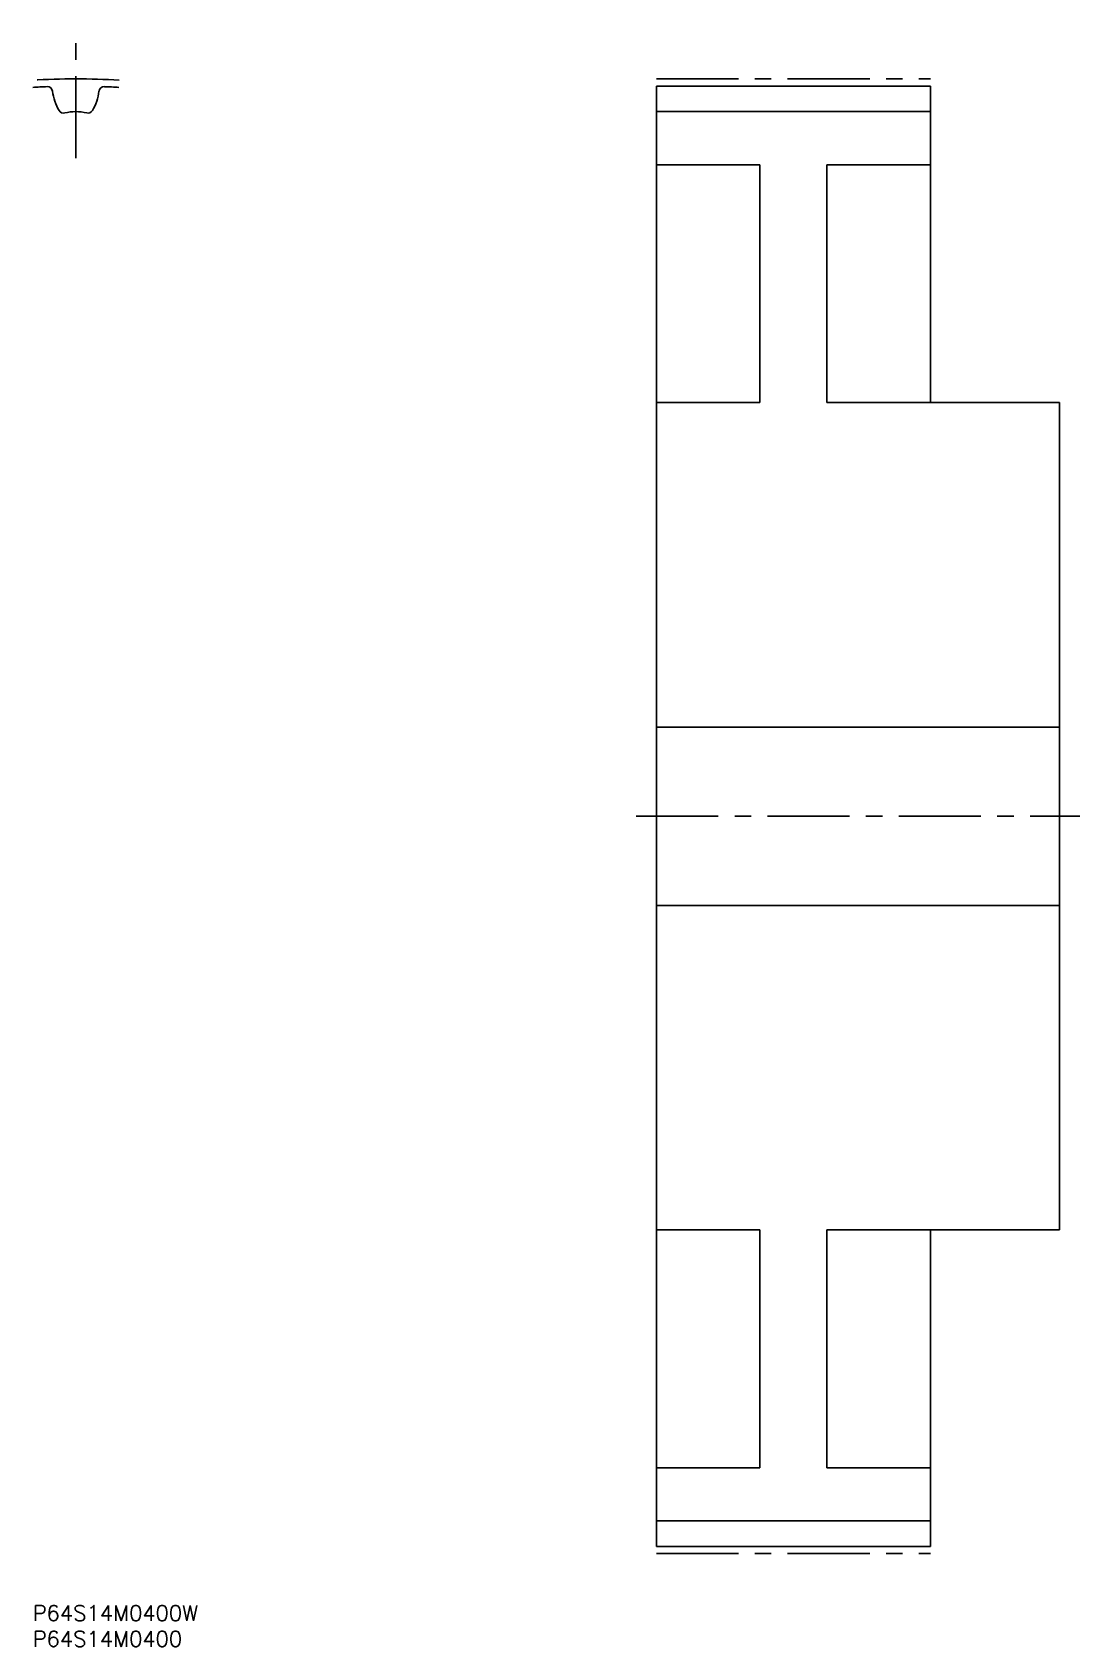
# Model space of a CAD drawing. Extents: x 0 to 203, y -8 to 304.
import ezdxf

# ---------------------------------------------------------------- set-up
doc = ezdxf.new("R2010")
doc.units = 0
doc.header["$LTSCALE"] = 0.5
doc.linetypes.add('CENTER', pattern=[50.8, 31.75, -6.35, 6.35, -6.35])
for name, color, linetype in [('MSM_CENTER', 1, 'CENTER'), ('MSM_CONTINUOUS', 7, 'CONTINUOUS'), ('MSM_PART_NUMBER', 7, 'CONTINUOUS')]:
    doc.layers.add(name, color=color, linetype=linetype)
doc.styles.get("Standard").update_dxf_attribs({"font": 'txt.shx', "height": 3, "bigfont": 'bigfont.shx'})

# ---------------------------------------------------------------- blocks, each defined once
blk = doc.blocks.new('*U17')
at = {"layer": 'MSM_PART_NUMBER'}
blk.add_text('P64S14M0400W', height=3, dxfattribs=at).set_placement((0, -3))
blk = doc.blocks.new('*U18')
at = {"layer": 'MSM_PART_NUMBER'}
blk.add_text('P64S14M0400', height=3, dxfattribs=at).set_placement((0, -8))

msp = doc.modelspace()

# ---------------------------------------------------------------- linework, layer by layer
at = {"layer": 'MSM_CENTER'}
for p, q in [((8.33, 279.86), (8.33, 304.21)), ((120.65, 295.21), (173.65, 295.21)), ((116.75, 152.6), (202.55, 152.6)), ((120.65, 10), (173.65, 10))]:
    msp.add_line(p, q, dxfattribs=at)
msp.add_arc((8.33, 152.6), 142.6, 86.6187, 93.3813, dxfattribs=at)
at = {"layer": 'MSM_CONTINUOUS'}
for p, q in [((173.65, 293.81), (120.65, 293.81)), ((120.65, 293.81), (120.65, 11.4)), ((173.65, 293.81), (173.65, 232.6)), ((173.65, 288.86), (120.65, 288.86)), ((140.65, 278.6), (120.65, 278.6)), ((140.65, 278.6), (140.65, 232.6)), ((173.65, 278.6), (153.65, 278.6)), ((153.65, 278.6), (153.65, 232.6)), ((140.65, 232.6), (120.65, 232.6)), ((198.65, 232.6), (153.65, 232.6)), ((198.65, 232.6), (198.65, 72.6)), ((198.65, 169.85), (120.65, 169.85)), ((120.65, 135.35), (198.65, 135.35)), ((120.65, 72.6), (140.65, 72.6)), ((140.65, 72.6), (140.65, 26.6)), ((153.65, 72.6), (198.65, 72.6)), ((153.65, 72.6), (153.65, 26.6)), ((173.65, 72.6), (173.65, 11.4)), ((120.65, 26.6), (140.65, 26.6)), ((153.65, 26.6), (173.65, 26.6)), ((173.65, 16.35), (120.65, 16.35)), ((173.65, 11.4), (120.65, 11.4))]:
    msp.add_line(p, q, dxfattribs=at)
for centre, radius, start, end in [((8.33, 152.6), 141.21, 92.2437, 93.3813), ((2.84, 292.7), 1, 6.2953, 92.2437), ((13.82, 292.7), 1, 87.7563, 173.7047), ((8.33, 152.6), 141.2, 86.6187, 87.7563), ((12.88, 293.81), 9.1, 186.2953, 211.4746), ((3.78, 293.81), 9.1, 328.5254, 353.7047), ((5.97, 289.58), 1, 211.4746, 283.5027), ((8.33, 279.76), 9.1, 76.4973, 103.5027), ((10.69, 289.58), 1, 256.4973, 328.5254)]:
    msp.add_arc(centre, radius, start, end, dxfattribs=at)

# ---------------------------------------------------------------- block references
for name in ['*U17', '*U18']:
    msp.add_blockref(name, (0, 0), dxfattribs=at)

doc.saveas('drawing.dxf')
